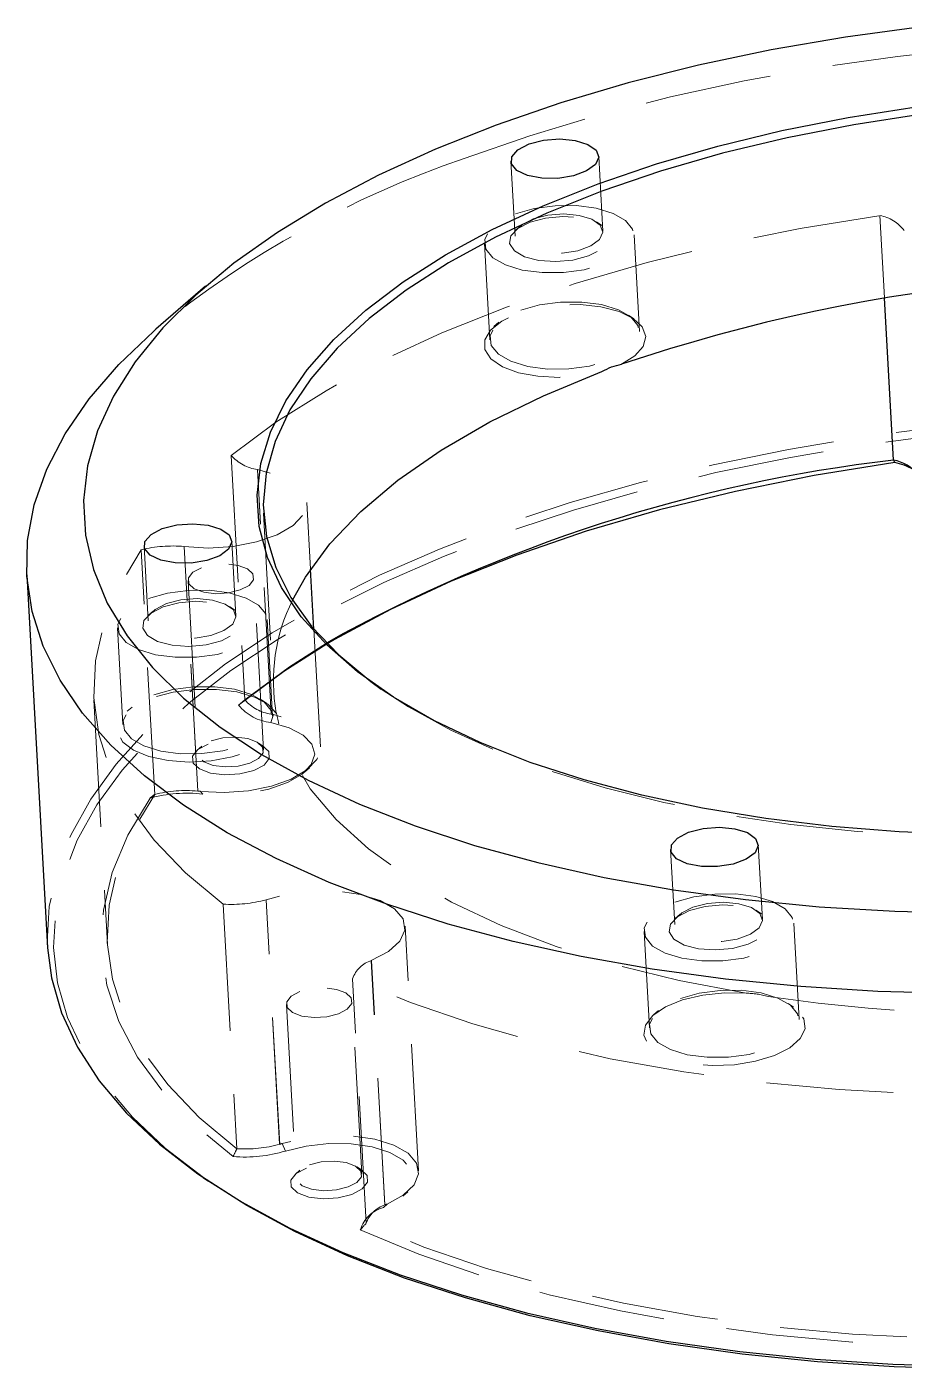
# Model space of a CAD drawing. Header units: millimetres. Extents: x 0 to 420, y 0 to 298.
# Drawn here: x 330.8 to 339.58, y 232.23 to 245.66 of the extents above; entities that cross this region are included whole.
import ezdxf

# ---------------------------------------------------------------- set-up
doc = ezdxf.new("R2010")
doc.units = ezdxf.units.MM
doc.linetypes.add('HIDDEN', pattern=[1.905, 1.27, -0.635])

msp = doc.modelspace()

# ---------------------------------------------------------------- linework, layer by layer
at = {"color": 7, "linetype": 'HIDDEN', "lineweight": 18}
for p, q in [((336.56569, 243.61468), (336.52402, 244.36452)), ((335.64537, 244.31569), (335.68704, 243.56585)), ((336.55515, 243.67279), (336.50107, 243.71002)), ((339.38444, 242.9491), (339.3387, 243.7721)), ((335.7407, 243.66776), (335.69108, 243.62477)), ((336.93177, 242.61425), (336.87819, 243.57833)), ((335.3805, 243.49509), (335.43408, 242.53102)), ((336.8757, 242.73953), (336.82163, 242.77676)), ((335.52553, 242.70473), (335.47592, 242.66173)), ((332.8459, 241.37393), (332.98183, 238.92804)), ((333.1095, 241.23178), (333.10896, 241.23133)), ((333.24494, 238.78446), (333.10896, 241.23133)), ((333.24543, 238.7859), (333.1095, 241.23178)), ((333.63948, 240.23431), (333.60232, 240.90294)), ((333.16979, 240.79495), (333.26802, 239.02749)), ((331.97338, 240.46795), (332.01506, 239.71812)), ((332.51094, 238.01626), (332.37501, 240.46215)), ((332.51135, 238.01576), (332.37537, 240.46263)), ((332.8937, 239.76695), (332.85203, 240.51678)), ((332.07986, 237.9829), (331.94393, 240.42879)), ((332.4139, 240.12056), (332.51014, 238.3888)), ((333.16912, 238.42543), (333.07288, 240.15719)), ((332.06871, 239.82003), (332.0191, 239.77703)), ((332.88316, 239.82505), (332.82909, 239.86228)), ((333.25978, 238.76652), (333.2062, 239.73059)), ((331.70851, 239.64736), (331.76209, 238.68328)), ((333.73825, 238.45706), (333.67269, 239.63672)), ((334.31992, 239.05549), (334.374, 239.01826)), ((331.47079, 238.9276), (331.60672, 236.48172)), ((331.85355, 238.85699), (331.80393, 238.814)), ((333.20371, 238.89179), (333.14964, 238.92902)), ((333.24411, 238.70221), (333.26981, 238.78068)), ((333.24494, 238.78446), (333.24543, 238.7859)), ((332.55038, 238.46524), (332.50077, 238.42224)), ((333.17474, 238.4597), (333.12066, 238.49693)), ((333.57888, 238.20562), (333.6285, 238.24861)), ((332.51094, 238.01626), (332.51135, 238.01576)), ((332.56076, 237.98616), (332.53766, 238.01348)), ((337.24287, 237.43138), (337.28454, 236.68154)), ((338.16319, 236.73037), (338.12152, 237.48021)), ((332.76624, 236.88508), (332.90218, 234.43919)), ((333.33065, 234.48381), (333.19471, 236.9297)), ((333.19471, 236.9297), (333.19527, 236.9293)), ((333.33126, 234.48243), (333.19527, 236.9293)), ((337.3382, 236.78345), (337.28858, 236.74046)), ((338.15265, 236.78848), (338.09857, 236.82571)), ((334.72205, 234.21742), (334.58612, 236.66331)), ((336.978, 236.61078), (337.03158, 235.64671)), ((338.52927, 235.72994), (338.47569, 236.69401)), ((334.24801, 236.32265), (334.24874, 236.32231)), ((334.384, 233.87578), (334.24801, 236.32265)), ((334.38467, 233.87642), (334.24874, 236.32231)), ((334.19654, 233.6933), (334.06061, 236.13919)), ((334.15293, 234.18579), (334.05669, 235.91755)), ((338.4732, 235.85521), (338.41913, 235.89244)), ((333.3977, 235.88093), (333.49395, 234.14917)), ((337.12303, 235.82041), (337.07342, 235.77742)), ((333.33126, 234.48243), (333.33065, 234.48381)), ((333.3892, 234.41608), (333.35499, 234.49122)), ((333.53419, 234.2256), (333.48457, 234.18261)), ((334.15854, 234.22006), (334.10447, 234.25729)), ((334.40567, 233.88576), (334.36983, 233.85099)), ((334.38467, 233.87642), (334.384, 233.87578)), ((334.56269, 233.96598), (334.6123, 234.00897)), ((334.26791, 233.80363), (334.2183, 233.76063))]:
    msp.add_line(p, q, dxfattribs=at)
at = {"color": 7, "linetype": 'Continuous', "lineweight": 25}
for p, q in [((332.589, 243.06471), (332.09286, 242.63479)), ((339.47463, 241.32621), (339.38444, 242.9491)), ((333.67269, 239.63672), (333.63948, 240.23431)), ((330.80028, 240.17974), (331.00765, 236.44842)), ((332.5643, 234.15172), (332.61838, 234.11449))]:
    msp.add_line(p, q, dxfattribs=at)
at = {"color": 7, "linetype": 'Continuous', "lineweight": 25, "flags": 128}
for points in [[(339.75345, 245.65994), (338.9943, 245.55721), (338.24934, 245.42891), (337.52306, 245.27579), (336.81981, 245.09878), (336.14384, 244.89895), (335.4992, 244.6775)], [(336.51796, 244.09043), (337.1022, 244.28974), (337.71706, 244.46754), (338.35814, 244.62255), (339.0208, 244.75364), (339.70027, 244.85987)], [(339.76195, 244.78678), (339.0773, 244.68144), (338.40952, 244.5507), (337.76357, 244.39552), (337.14422, 244.21706), (336.55607, 244.01662)], [(335.4992, 244.6775), (334.88977, 244.43575), (334.31922, 244.17517), (333.79098, 243.89732), (333.30823, 243.60386), (332.87386, 243.29658), (332.4905, 242.9773), (332.16044, 242.64796), (331.88568, 242.31053), (331.66786, 241.96705), (331.5083, 241.61958), (331.40795, 241.27021), (331.36741, 240.92103), (331.38694, 240.57416), (331.46642, 240.23167), (331.60536, 239.89563), (331.80293, 239.56806), (332.05794, 239.25092), (332.36886, 238.94613), (332.73382, 238.65552), (333.15063, 238.38083), (333.61677, 238.12372), (334.12944, 237.88573), (334.68557, 237.6683), (335.2818, 237.47273), (335.91455, 237.3002), (336.58002, 237.15175), (337.2742, 237.02826), (337.99291, 236.93049), (338.73184, 236.85902), (339.48654, 236.81428), (340.25248, 236.79653)], [(335.82708, 244.48856), (335.97308, 244.52604), (336.13417, 244.5384), (336.28857, 244.52399), (336.41543, 244.48474), (336.49763, 244.42596), (336.52406, 244.35558), (336.49115, 244.28311), (336.40335, 244.21834), (336.27251, 244.17001), (336.1163, 244.14466), (335.95583, 244.1457), (335.81276, 244.17299), (335.70642, 244.22286), (335.65116, 244.28856), (335.65446, 244.36122), (335.71586, 244.43103), (335.82708, 244.48856)], [(340.22107, 237.58335), (339.53215, 237.60914), (338.85635, 237.66155), (338.19856, 237.7402), (337.5635, 237.84453), (336.95575, 237.97378), (336.37969, 238.12702), (335.83947, 238.30314), (335.33899, 238.50088), (334.88185, 238.71882), (334.47134, 238.95538), (334.11042, 239.20886), (333.80169, 239.47743), (333.54738, 239.75915), (333.34932, 240.05201), (333.20893, 240.35388), (333.12723, 240.66259), (333.1048, 240.97592), (333.14181, 241.29161), (333.23799, 241.60739), (333.39265, 241.92098), (333.60467, 242.23012), (333.87253, 242.53258), (334.19429, 242.82619), (334.56764, 243.10883), (334.98989, 243.37846), (335.45799, 243.63314), (335.96858, 243.87103), (336.51796, 244.09043)], [(336.55607, 244.01662), (336.00346, 243.79571), (335.49049, 243.55594), (335.02095, 243.2991), (334.59832, 243.0271), (334.22574, 242.74193), (333.90595, 242.44572), (333.64133, 242.14065), (333.43383, 241.82899), (333.285, 241.51305), (333.19593, 241.19515), (333.16728, 240.87767), (333.19926, 240.56293), (333.29165, 240.25329), (333.44375, 239.95102), (333.65444, 239.65837), (333.92215, 239.37751), (334.24491, 239.11051), (334.34715, 239.03688)], [(340.09961, 235.99145), (339.31788, 236.01304), (338.54771, 236.06123), (337.7934, 236.13574), (337.05916, 236.23615), (336.34911, 236.36191), (335.66722, 236.51231), (335.0173, 236.68651), (334.40299, 236.88353), (333.82771, 237.10228), (333.29469, 237.34152), (332.80691, 237.59993), (332.3671, 237.87605), (331.97771, 238.16835), (331.64093, 238.47518), (331.35863, 238.79484), (331.1324, 239.12553), (330.9635, 239.46541), (330.85288, 239.81257), (330.80115, 240.16507), (330.8086, 240.52094), (330.87519, 240.8782), (331.00055, 241.23484), (331.18399, 241.58886), (331.42446, 241.9383), (331.72063, 242.28119), (332.07084, 242.61562), (332.09286, 242.63479)], [(333.4601, 239.92462), (333.58907, 240.15695), (333.83328, 240.48978), (334.14269, 240.81399), (334.51464, 241.12682), (334.94595, 241.42558), (335.43293, 241.70772), (335.97143, 241.97083), (336.55682, 242.21266)], [(339.48964, 241.30188), (338.68168, 241.17237), (337.89382, 241.01397), (337.13148, 240.82776), (336.39992, 240.61504), (335.70418, 240.37727), (335.04906, 240.11609), (334.43909, 239.8333), (333.87846, 239.53086), (333.80756, 239.4891)], [(332.15509, 240.64082), (332.3011, 240.6783), (332.46218, 240.69067), (332.61658, 240.67626), (332.74345, 240.63701), (332.82564, 240.57822), (332.85207, 240.50784), (332.81916, 240.43538), (332.73136, 240.3706), (332.60052, 240.32228), (332.44431, 240.29692), (332.28384, 240.29796), (332.14077, 240.32526), (332.03443, 240.37512), (331.97917, 240.44082), (331.98247, 240.51348), (332.04387, 240.58329), (332.15509, 240.64082)], [(337.42457, 237.60425), (337.57058, 237.64172), (337.73167, 237.65409), (337.88607, 237.63968), (338.01293, 237.60043), (338.09513, 237.54165), (338.12156, 237.47127), (338.08865, 237.3988), (338.00085, 237.33403), (337.87001, 237.2857), (337.7138, 237.26034), (337.55333, 237.26139), (337.41026, 237.28868), (337.30391, 237.33855), (337.24866, 237.40425), (337.25196, 237.47691), (337.31336, 237.54672), (337.42457, 237.60425)], [(331.00765, 236.44842), (331.04596, 236.14741), (331.14638, 235.79677), (331.30601, 235.45315), (331.52393, 235.11851), (331.79891, 234.79474), (332.12939, 234.48368), (332.51351, 234.18708), (332.94907, 233.90664), (333.43363, 233.64394), (333.96441, 233.40047), (334.53843, 233.17761), (335.15243, 232.97662), (335.80292, 232.79865), (336.48622, 232.64469), (337.19845, 232.51563), (337.93558, 232.41219), (338.69344, 232.33496), (339.46771, 232.28439), (340.25403, 232.26075)], [(347.76545, 233.42688), (347.10634, 233.19997), (346.41599, 232.99451), (345.6983, 232.81165), (344.95736, 232.65243), (344.19736, 232.51776), (343.4226, 232.4084), (342.63748, 232.32496), (341.84644, 232.26793), (341.05398, 232.23763), (340.26458, 232.23422), (339.48271, 232.25773), (338.71282, 232.30802), (337.95925, 232.38481), (337.22629, 232.48766), (336.51809, 232.61599), (335.83866, 232.76907), (335.19185, 232.94604), (334.58133, 233.14589), (334.01056, 233.36749), (333.48278, 233.60959), (333.00097, 233.8708), (332.61838, 234.11449)]]:
    msp.add_lwpolyline(points, dxfattribs=at)
at = {"color": 7, "linetype": 'HIDDEN', "lineweight": 18, "flags": 128}
for points in [[(335.17766, 244.34434), (335.83598, 244.57109), (336.52532, 244.77656), (337.24184, 244.95962), (337.98152, 245.11924), (338.74022, 245.25452), (339.51371, 245.36471), (340.29766, 245.44919), (341.08769, 245.5075), (341.87937, 245.5393), (342.66828, 245.54441), (343.45001, 245.52282), (344.22019, 245.47463), (344.9745, 245.40012), (345.70873, 245.29971), (346.41878, 245.17395), (347.10067, 245.02355), (347.75059, 244.84935), (348.36491, 244.65233), (348.94018, 244.43358), (349.4732, 244.19434), (349.96098, 243.93593), (350.40079, 243.65981), (350.41096, 243.65282)], [(335.69022, 243.78976), (335.87898, 243.84266), (336.08802, 243.87077), (336.30042, 243.87182), (336.49895, 243.84572), (336.66754, 243.79459), (336.79253, 243.72257), (336.86379, 243.63548), (336.87555, 243.5404), (336.82685, 243.44502), (336.72165, 243.35706), (336.56847, 243.28366), (336.37971, 243.23076), (336.17066, 243.20265), (335.95827, 243.2016), (335.75974, 243.22769), (335.59115, 243.27883), (335.46616, 243.35085), (335.3949, 243.43793), (335.38314, 243.53302), (335.43183, 243.6284), (335.53703, 243.71636), (335.69022, 243.78976)], [(332.8459, 241.37393), (333.29276, 241.7049), (333.79524, 242.02074), (334.34992, 242.31928), (334.95301, 242.59849), (335.6004, 242.85647), (336.28768, 243.09147), (337.01018, 243.30187), (337.76296, 243.48625), (338.5409, 243.64335), (339.3387, 243.7721)], [(335.83659, 243.70541), (335.71588, 243.64412), (335.64503, 243.56988), (335.63259, 243.49164), (335.68008, 243.41884), (335.78175, 243.36025), (335.92534, 243.32295), (336.09355, 243.31142), (336.26606, 243.32707), (336.42209, 243.36801), (336.54281, 243.42929), (336.61366, 243.50353), (336.62609, 243.58177), (336.57861, 243.65458), (336.47694, 243.71317), (336.33334, 243.75047), (336.16514, 243.76199), (335.99262, 243.74634), (335.83659, 243.70541)], [(335.86875, 243.73872), (336.01476, 243.7762), (336.17584, 243.78857), (336.33024, 243.77416), (336.45711, 243.73491), (336.5393, 243.67612), (336.56573, 243.60574), (336.53282, 243.53328), (336.44502, 243.4685), (336.31418, 243.42018), (336.15797, 243.39482), (335.9975, 243.39586), (335.85443, 243.42316), (335.74809, 243.47302), (335.69283, 243.53872), (335.69613, 243.61139), (335.75753, 243.68119), (335.86875, 243.73872)], [(336.75282, 242.28505), (336.88701, 242.36893), (336.96967, 242.46384), (336.99471, 242.56281), (336.96031, 242.65856), (336.86898, 242.74407), (336.72744, 242.81303), (336.54609, 242.86039), (336.33827, 242.88266), (336.11925, 242.87821), (335.90513, 242.84735), (335.71164, 242.79237), (335.55302, 242.7173), (335.44092, 242.62766), (335.38357, 242.53003), (335.3852, 242.4316), (335.44569, 242.33961), (335.56058, 242.2608), (335.72144, 242.20098), (335.91644, 242.16454), (336.13124, 242.15416), (336.35007, 242.1706), (336.55682, 242.21266)], [(335.7438, 242.82568), (335.93256, 242.87858), (336.1416, 242.9067), (336.354, 242.90775), (336.55253, 242.88165), (336.72112, 242.83052), (336.8461, 242.75849), (336.91736, 242.67141), (336.92913, 242.57633), (336.88043, 242.48094), (336.77523, 242.39299), (336.62205, 242.31959), (336.43328, 242.26669), (336.22424, 242.23857), (336.01185, 242.23752), (335.81332, 242.26362), (335.64473, 242.31475), (335.51974, 242.38678), (335.44848, 242.47386), (335.43672, 242.56895), (335.48541, 242.66433), (335.59061, 242.75228), (335.7438, 242.82568)], [(340.76543, 241.74004), (339.97371, 241.66356), (339.19117, 241.56085), (338.42222, 241.43249), (337.67124, 241.27923), (336.94248, 241.10191), (336.24006, 240.90155), (335.56798, 240.67928), (334.93004, 240.43637), (334.32985, 240.17419), (333.77082, 239.89423), (333.25612, 239.59806), (332.78866, 239.28738), (332.3711, 238.96395), (332.00579, 238.62958), (331.69482, 238.28619), (331.43994, 237.93572), (331.2426, 237.58015), (331.10391, 237.2215), (331.02467, 236.8618), (331.00531, 236.50309), (331.00765, 236.44842)], [(332.61838, 234.11449), (332.56787, 234.14965), (332.18593, 234.44457), (331.85731, 234.75387), (331.58389, 235.07581), (331.3672, 235.40855), (331.20848, 235.75022), (331.10863, 236.09888), (331.06821, 236.45255), (331.08745, 236.80923), (331.16625, 237.16689), (331.30415, 237.52351), (331.50038, 237.87707), (331.75381, 238.22556), (332.06303, 238.56701), (332.42626, 238.89948), (332.84147, 239.22108), (333.30628, 239.53001), (333.81807, 239.82449), (334.37393, 240.10287), (334.97072, 240.36357), (335.60505, 240.60511), (336.27333, 240.82611), (336.97177, 241.02534), (337.6964, 241.20165), (338.44314, 241.35405), (339.20773, 241.48168), (339.98585, 241.58381), (340.77308, 241.65986)], [(332.37537, 240.46263), (332.61678, 240.44734), (332.86483, 240.463), (333.10059, 240.50841), (333.30607, 240.5801), (333.4656, 240.67261), (333.56702, 240.77888), (333.60258, 240.89081), (333.56958, 240.99985), (333.47052, 241.09769), (333.31298, 241.17686), (333.10896, 241.23133)], [(332.37537, 240.46263), (332.37532, 240.46257), (332.37528, 240.46251), (332.37523, 240.46245), (332.37519, 240.46239), (332.37515, 240.46233), (332.3751, 240.46227), (332.37506, 240.46221), (332.37501, 240.46215)], [(332.76624, 236.88508), (332.38969, 237.19773), (332.0749, 237.52595), (331.82403, 237.8675), (331.63878, 238.22006), (331.52041, 238.58121), (331.46974, 238.94851), (331.48711, 239.31945), (331.57239, 239.69149), (331.72501, 240.06212), (331.94393, 240.42879)], [(332.55018, 240.25022), (332.4627, 240.204), (332.41795, 240.14787), (332.42276, 240.09036), (332.47637, 240.04025), (332.57064, 240.00515), (332.6912, 239.99041), (332.81971, 239.99827), (332.9366, 240.02753), (333.02408, 240.07375), (333.06883, 240.12988), (333.06403, 240.18739), (333.01041, 240.2375), (332.91615, 240.2726), (332.79558, 240.28734), (332.66707, 240.27948), (332.55018, 240.25022)], [(332.01823, 239.94202), (332.20699, 239.99492), (332.41604, 240.02304), (332.62843, 240.02409), (332.82696, 239.99799), (332.99555, 239.94686), (333.12054, 239.87483), (333.1918, 239.78775), (333.20356, 239.69266), (333.15487, 239.59728), (333.04967, 239.50933), (332.89648, 239.43593), (332.70772, 239.38303), (332.49867, 239.35491), (332.28628, 239.35386), (332.08775, 239.37996), (331.91916, 239.43109), (331.79417, 239.50312), (331.72291, 239.5902), (331.71115, 239.68528), (331.75984, 239.78067), (331.86505, 239.86862), (332.01823, 239.94202)], [(332.19676, 239.89099), (332.34277, 239.92847), (332.50385, 239.94084), (332.65825, 239.92642), (332.78512, 239.88717), (332.86732, 239.82839), (332.89375, 239.75801), (332.86084, 239.68554), (332.77303, 239.62077), (332.64219, 239.57244), (332.48599, 239.54709), (332.32551, 239.54813), (332.18244, 239.57542), (332.0761, 239.62529), (332.02084, 239.69099), (332.02414, 239.76365), (332.08554, 239.83346), (332.19676, 239.89099)], [(332.16461, 239.85767), (332.04389, 239.79639), (331.97304, 239.72215), (331.96061, 239.64391), (332.00809, 239.5711), (332.10976, 239.51252), (332.25336, 239.47521), (332.42156, 239.46369), (332.59408, 239.47934), (332.7501, 239.52028), (332.87082, 239.58156), (332.94167, 239.6558), (332.9541, 239.73404), (332.90662, 239.80684), (332.80495, 239.86543), (332.66135, 239.90274), (332.49315, 239.91426), (332.32063, 239.89861), (332.16461, 239.85767)], [(334.34715, 239.03688), (334.62033, 238.85934), (335.04563, 238.62588), (335.51765, 238.41184), (336.03291, 238.21882), (336.58758, 238.04824), (337.17757, 237.90136), (337.7985, 237.77928), (338.44578, 237.68289), (339.11462, 237.61291), (339.80006, 237.56985), (340.49702, 237.55405), (341.20036, 237.5656), (341.90485, 237.60444), (342.60529, 237.67026), (343.29649, 237.76259), (343.97333, 237.88074), (344.6308, 238.02383), (345.26404, 238.19081), (345.86835, 238.38043), (346.43926, 238.5913), (346.97254, 238.82186), (347.46425, 239.07039), (347.91075, 239.33506), (348.30872, 239.6139), (348.56923, 239.82728)], [(333.80756, 239.4891), (333.37105, 239.21084), (332.92035, 238.87546)], [(332.98183, 238.92804), (333.42869, 239.25902), (333.79985, 239.49703)], [(333.29719, 238.79701), (333.21403, 238.88447), (333.07941, 238.95626), (332.90323, 239.00711), (332.69843, 239.03328), (332.48006, 239.03284), (332.26419, 239.00584), (332.06667, 238.95424), (331.90202, 238.88185), (331.78235, 238.79399), (331.71646, 238.69711), (331.70918, 238.59834), (331.76105, 238.50493), (331.86826, 238.42376), (332.02293, 238.36078), (332.21369, 238.32064), (332.42652, 238.30627), (332.64577, 238.31873), (332.85533, 238.35712), (333.03979, 238.4186), (333.1856, 238.49866), (333.28203, 238.59141), (333.32201, 238.69004)], [(332.07181, 238.97795), (332.26057, 239.03085), (332.46962, 239.05896), (332.68201, 239.06002), (332.88054, 239.03392), (333.04913, 238.98278), (333.17412, 238.91076), (333.24538, 238.82368), (333.25714, 238.72859), (333.20844, 238.63321), (333.10324, 238.54525), (332.95006, 238.47185), (332.7613, 238.41895), (332.55225, 238.39084), (332.33986, 238.38979), (332.14133, 238.41589), (331.97274, 238.46702), (331.84775, 238.53904), (331.77649, 238.62613), (331.76473, 238.72121), (331.81342, 238.81659), (331.91862, 238.90455), (332.07181, 238.97795)], [(332.53766, 238.01348), (332.77566, 238.00161), (333.01835, 238.01942), (333.24796, 238.06561), (333.44768, 238.13679), (333.60289, 238.22776), (333.70223, 238.33186), (333.73844, 238.44147), (333.70886, 238.54856), (333.61565, 238.6453), (333.46564, 238.72461), (333.26981, 238.78068)], [(333.24411, 238.70221), (333.42688, 238.64988), (333.56689, 238.57586), (333.65388, 238.48557), (333.6815, 238.38562), (333.6477, 238.28332), (333.55498, 238.18616), (333.41012, 238.10125), (333.22371, 238.03481), (333.00941, 237.9917), (332.7829, 237.97508), (332.56076, 237.98616)], [(337.99975, 235.99446), (337.32858, 236.12229), (336.69269, 236.27887), (336.09755, 236.46284), (335.54823, 236.67264), (335.04943, 236.90647), (334.60541, 237.16234), (334.21999, 237.43804), (333.89645, 237.73124), (333.63756, 238.03941), (333.44553, 238.35992), (333.32201, 238.69004)], [(332.61427, 238.48514), (332.51088, 238.43052), (332.458, 238.36418), (332.46368, 238.29623), (332.52704, 238.237), (332.63844, 238.19551), (332.78093, 238.17809), (332.93281, 238.18738), (333.07095, 238.22197), (333.17434, 238.27659), (333.22722, 238.34293), (333.22154, 238.41089), (333.15818, 238.47011), (333.04677, 238.5116), (332.90429, 238.52902), (332.75241, 238.51973), (332.61427, 238.48514)], [(332.64642, 238.51846), (332.76331, 238.54772), (332.89182, 238.55559), (333.01239, 238.54084), (333.10665, 238.50574), (333.16027, 238.45563), (333.16507, 238.39813), (333.12032, 238.34199), (333.03285, 238.29577), (332.91596, 238.26651), (332.78744, 238.25865), (332.66688, 238.27339), (332.57261, 238.30849), (332.519, 238.35861), (332.5142, 238.41611), (332.55894, 238.47224), (332.64642, 238.51846)], [(332.03352, 237.94618), (331.81012, 237.5752), (331.6542, 237.20014), (331.56684, 236.82359), (331.54863, 236.44813), (331.59971, 236.07636), (331.71972, 235.71084), (331.90783, 235.3541), (332.16275, 235.0086), (332.48271, 234.67671), (332.86552, 234.36073)], [(332.90218, 234.43919), (332.52562, 234.75184), (332.21083, 235.08006), (331.95996, 235.42161), (331.77471, 235.77417), (331.65634, 236.13533), (331.60567, 236.50262), (331.62304, 236.87356), (331.70832, 237.24561), (331.86094, 237.61623), (332.07986, 237.9829)], [(334.24801, 236.32265), (334.41886, 236.41113), (334.53393, 236.51503), (334.58442, 236.62644), (334.56651, 236.73685), (334.48154, 236.83784), (334.336, 236.9217), (334.141, 236.98205), (333.9114, 237.01427), (333.66473, 237.01592), (333.41979, 236.98685), (333.19527, 236.9293)], [(337.28772, 236.90545), (337.47648, 236.95835), (337.68552, 236.98646), (337.89792, 236.98751), (338.09645, 236.96141), (338.26504, 236.91028), (338.39003, 236.83825), (338.46129, 236.75117), (338.47305, 236.65609), (338.42435, 236.5607), (338.31915, 236.47275), (338.16597, 236.39935), (337.97721, 236.34645), (337.76816, 236.31833), (337.55577, 236.31728), (337.35724, 236.34338), (337.18865, 236.39452), (337.06366, 236.46654), (336.9924, 236.55362), (336.98064, 236.64871), (337.02933, 236.74409), (337.13453, 236.83204), (337.28772, 236.90545)], [(337.43409, 236.8211), (337.31337, 236.75981), (337.24253, 236.68557), (337.23009, 236.60733), (337.27758, 236.53453), (337.37925, 236.47594), (337.52284, 236.43863), (337.69104, 236.42711), (337.86356, 236.44276), (338.01959, 236.4837), (338.14031, 236.54498), (338.21116, 236.61922), (338.22359, 236.69746), (338.17611, 236.77027), (338.07444, 236.82886), (337.93084, 236.86616), (337.76264, 236.87768), (337.59012, 236.86203), (337.43409, 236.8211)], [(337.46625, 236.85441), (337.61226, 236.89189), (337.77334, 236.90426), (337.92774, 236.88984), (338.05461, 236.8506), (338.1368, 236.79181), (338.16323, 236.72143), (338.13032, 236.64896), (338.04252, 236.58419), (337.91168, 236.53587), (337.75547, 236.51051), (337.595, 236.51155), (337.45193, 236.53885), (337.34559, 236.58871), (337.29033, 236.65441), (337.29363, 236.72707), (337.35503, 236.79688), (337.46625, 236.85441)], [(333.53398, 236.01058), (333.4465, 235.96436), (333.40176, 235.90823), (333.40656, 235.85073), (333.46017, 235.80061), (333.55444, 235.76551), (333.67501, 235.75077), (333.80352, 235.75863), (333.92041, 235.7879), (334.00789, 235.83412), (334.05263, 235.89025), (334.04783, 235.94775), (333.99422, 235.99787), (333.89995, 236.03297), (333.77938, 236.04771), (333.65087, 236.03985), (333.53398, 236.01058)], [(341.37573, 234.99365), (340.55231, 234.97533), (339.73504, 234.98771), (338.92949, 235.03072), (338.14116, 235.10406), (337.3754, 235.20724), (336.63744, 235.33954), (335.93231, 235.50008), (335.26481, 235.68774), (334.63949, 235.90127), (334.06061, 236.13919)], [(337.99975, 235.99446), (337.78241, 235.99804), (337.56513, 235.97492), (337.3639, 235.9268), (337.19351, 235.85721), (337.06647, 235.77128), (336.99213, 235.6753), (336.97596, 235.57635), (337.01913, 235.48169), (337.11849, 235.39828), (337.26671, 235.33226), (337.45292, 235.28847), (337.66342, 235.27013), (337.88273, 235.2786), (338.09475, 235.31325), (338.28388, 235.37153), (338.43622, 235.44916), (338.54058, 235.54043), (338.58928, 235.63864), (338.57874, 235.73656), (338.50974, 235.827), (338.38735, 235.90331), (338.22057, 235.95988)], [(337.3413, 235.94137), (337.53006, 235.99427), (337.7391, 236.02239), (337.95149, 236.02344), (338.15003, 235.99734), (338.31862, 235.94621), (338.4436, 235.87418), (338.51486, 235.7871), (338.52662, 235.69202), (338.47793, 235.59663), (338.37273, 235.50868), (338.21955, 235.43528), (338.03078, 235.38238), (337.82174, 235.35426), (337.60935, 235.35321), (337.41082, 235.37931), (337.24223, 235.43044), (337.11724, 235.50247), (337.04598, 235.58955), (337.03422, 235.68463), (337.08291, 235.78002), (337.18811, 235.86797), (337.3413, 235.94137)], [(334.40567, 233.88576), (334.56794, 233.97432), (334.67572, 234.07701), (334.72111, 234.18632), (334.7008, 234.29426), (334.61627, 234.39291), (334.4737, 234.47507), (334.28354, 234.53471), (334.0597, 234.56747), (333.81857, 234.57095), (333.57779, 234.5449), (333.35499, 234.49122)], [(333.3892, 234.41608), (333.59714, 234.46618), (333.82187, 234.49049), (334.04692, 234.48724), (334.25584, 234.45666), (334.43333, 234.401), (334.56639, 234.32432), (334.64528, 234.23225), (334.66424, 234.13151), (334.62188, 234.02948), (334.52128, 233.93363), (334.36983, 233.85099)], [(333.59807, 234.2455), (333.49469, 234.19088), (333.44181, 234.12455), (333.44748, 234.05659), (333.51084, 233.99736), (333.62225, 233.95588), (333.76474, 233.93846), (333.91661, 233.94775), (334.05476, 233.98233), (334.15814, 234.03696), (334.21102, 234.10329), (334.20535, 234.17125), (334.14198, 234.23048), (334.03058, 234.27196), (333.88809, 234.28938), (333.73622, 234.28009), (333.59807, 234.2455)], [(333.63022, 234.27882), (333.74712, 234.30809), (333.87563, 234.31595), (333.99619, 234.30121), (334.09046, 234.26611), (334.14407, 234.21599), (334.14887, 234.15849), (334.10413, 234.10236), (334.01665, 234.05614), (333.89976, 234.02687), (333.77125, 234.01901), (333.65068, 234.03375), (333.55642, 234.06885), (333.5028, 234.11897), (333.498, 234.17647), (333.54275, 234.2326), (333.63022, 234.27882)], [(334.13817, 233.62735), (334.72273, 233.38588), (335.35467, 233.16923), (336.02965, 232.97888), (336.74301, 232.81614), (337.48983, 232.68214), (338.26495, 232.57781), (339.06304, 232.50385), (339.87858, 232.46079), (340.70596, 232.44892), (341.53946, 232.46832)], [(341.51167, 232.54776), (340.68824, 232.52944), (339.87097, 232.54182), (339.06542, 232.58483), (338.27709, 232.65818), (337.51133, 232.76135), (336.77337, 232.89366), (336.06824, 233.05419), (335.40074, 233.24186), (334.77542, 233.45538), (334.19654, 233.6933)]]:
    msp.add_lwpolyline(points, dxfattribs=at)
at = {"color": 7, "linetype": 'HIDDEN', "lineweight": 18}
for centre, radius, start, end in [((338.43439, 234.82976), 10.05651, 108.895452, 129.093629), ((339.27646, 243.39918), 0.37808, 36.173151, 80.524797), ((333.17118, 241.66166), 0.43428, 221.495379, 261.835111), ((332.25787, 239.1738), 1.29366, 84.804423, 104.044393), ((335.05848, 239.11812), 1.79032, 153.225438, 190.33224), ((333.29097, 239.17892), 0.47901, 219.31003, 264.385132), ((333.30711, 239.21578), 0.43428, 221.495379, 261.835111), ((332.40204, 236.58289), 1.41222, 83.546738, 105.126667), ((332.3938, 236.72792), 1.29366, 84.804423, 104.044393), ((332.84984, 238.16176), 1.27942, 266.253517, 285.637667), ((340.6857, 252.89384), 17.11244, 261.717458, 288.649747), ((334.34182, 236.0385), 0.29869, 108.156891, 160.298757), ((332.98337, 235.75061), 1.39487, 265.153407, 286.914556), ((332.98578, 235.71587), 1.27942, 266.253517, 285.637667), ((334.47775, 233.59261), 0.29869, 108.156891, 160.298757), ((334.45517, 233.53078), 0.33138, 104.923596, 163.057655)]:
    msp.add_arc(centre, radius, start, end, dxfattribs=at)
at = {"color": 7, "linetype": 'Continuous', "lineweight": 25}
for centre, radius, start, end in [((342.22507, 226.07116), 17.11244, 81.717458, 108.649747), ((341.23894, 226.13554), 15.29278, 96.624879, 119.107153), ((339.41239, 240.9533), 0.37808, 36.173151, 80.524797), ((339.34163, 240.63586), 0.68227, 61.29112, 77.471308)]:
    msp.add_arc(centre, radius, start, end, dxfattribs=at)
for points in [[(336.55682, 242.21266), (336.6208, 242.24902), (336.68613, 242.27315), (336.75282, 242.28505)], [(339.47463, 241.32621), (339.47984, 241.31816), (339.48484, 241.31005), (339.48964, 241.30188)]]:
    msp.add_open_spline(points, degree=3, dxfattribs=at)
at = {"color": 7, "linetype": 'HIDDEN', "lineweight": 18}
for points in [[(332.98183, 238.92804), (332.96126, 238.91047), (332.94077, 238.89294), (332.92035, 238.87546)], [(333.26981, 238.78068), (333.26156, 238.78233), (333.25326, 238.78359), (333.24494, 238.78446)], [(333.32201, 238.69004), (333.31189, 238.73742), (333.30362, 238.77308), (333.29719, 238.79701)], [(332.07986, 237.9829), (332.06451, 237.9708), (332.04906, 237.95855), (332.03352, 237.94618)], [(332.51135, 238.01576), (332.52003, 238.01526), (332.52881, 238.0145), (332.53766, 238.01348)], [(338.22057, 235.95988), (338.14582, 235.98272), (338.07221, 235.99425), (337.99975, 235.99446)], [(332.90218, 234.43919), (332.89009, 234.41301), (332.87786, 234.38686), (332.86552, 234.36073)], [(333.35499, 234.49122), (333.34698, 234.48867), (333.33906, 234.48573), (333.33126, 234.48243)], [(334.384, 233.87578), (334.39128, 233.87938), (334.39852, 233.88272), (334.40567, 233.88576)], [(334.13817, 233.62735), (334.15752, 233.64945), (334.17697, 233.67144), (334.19654, 233.6933)]]:
    msp.add_open_spline(points, degree=3, dxfattribs=at)

doc.saveas('drawing.dxf')
